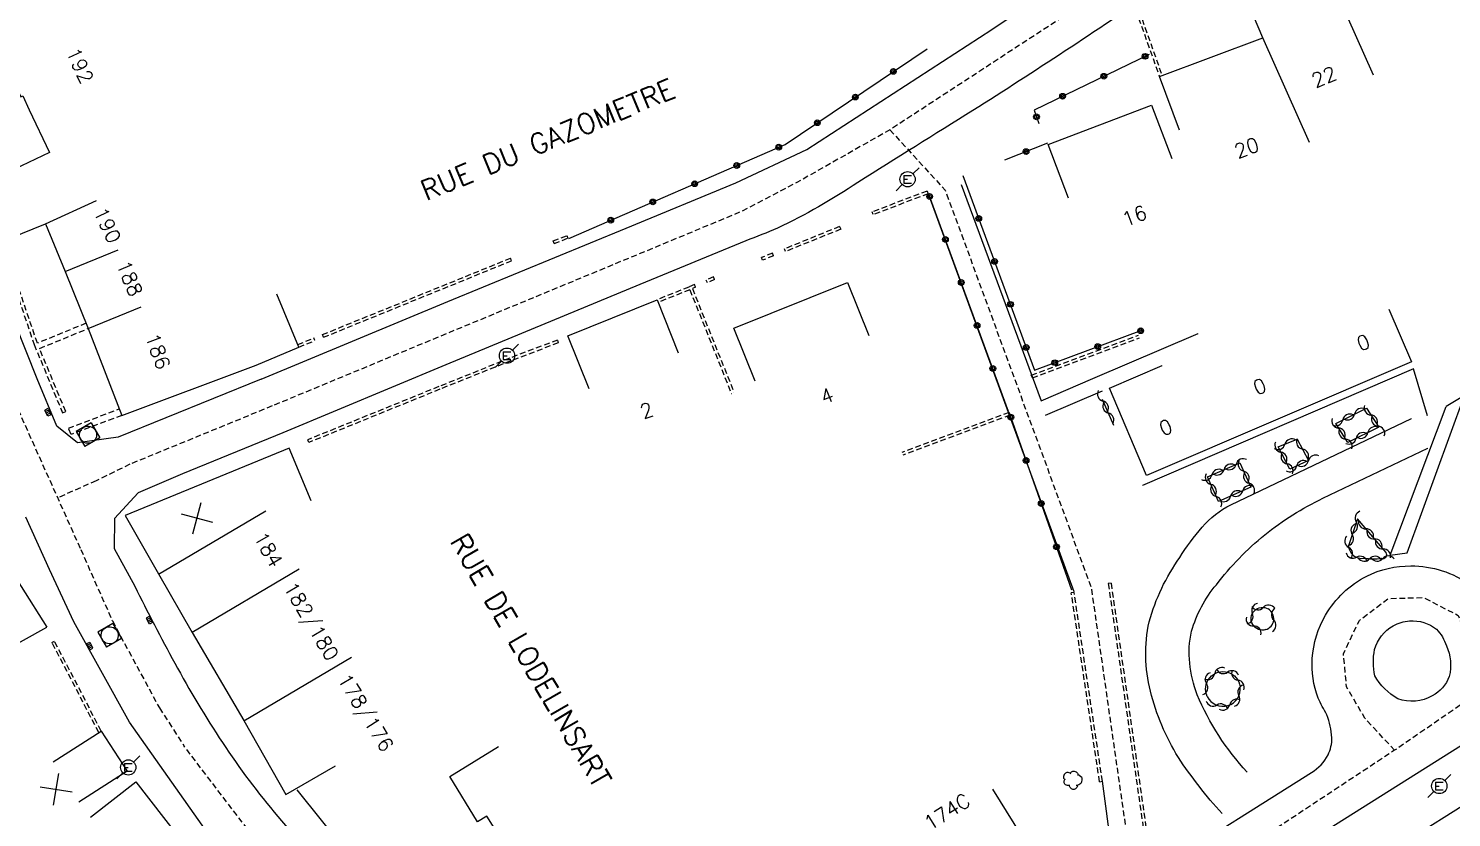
# Model space of a CAD drawing. Header units: millimetres. Extents: x 155999 to 157000, y 122000 to 123000.
# Drawn here: x 156773.5 to 156897.7, y 122824.2 to 122893.1 of the extents above; entities that cross this region are included whole.
import ezdxf
from ezdxf.enums import TextEntityAlignment as Align

# ---------------------------------------------------------------- set-up
doc = ezdxf.new("R2010")
doc.units = ezdxf.units.MM
doc.linetypes.add('DASHED', pattern=[0.75, 0.5, -0.25])
doc.layers.get('0').update_dxf_attribs({"linetype": 'CONTINUOUS'})
for name, color, linetype in [('W0001', 6, 'DASHED'), ('W0008', 7, 'CONTINUOUS'), ('W0100', 7, 'CONTINUOUS'), ('W0112', 1, 'DASHED'), ('W0300', 7, 'CONTINUOUS'), ('W0310', 3, 'CONTINUOUS'), ('W0322', 7, 'CONTINUOUS'), ('W0400', 7, 'CONTINUOUS'), ('W0420', 7, 'CONTINUOUS'), ('W0471', 7, 'CONTINUOUS'), ('W0989', 7, 'CONTINUOUS'), ('W0991', 7, 'CONTINUOUS'), ('W1102', 7, 'CONTINUOUS')]:
    doc.layers.add(name, color=color, linetype=linetype)
doc.styles.get("Standard").update_dxf_attribs({"font": 'romans.shx', "width": 0.85})

# ---------------------------------------------------------------- blocks, each defined once
blk = doc.blocks.new('t322o')
at = {"color": 0, "linetype": 'Continuous'}
for radius in [0.25, 0.15]:
    blk.add_circle((0, 0), radius, dxfattribs=at)
blk = doc.blocks.new('t310o')
at = {"color": 0, "linetype": 'Continuous'}
for centre, start, end in [((-0.5, 0.38), 216.8699, 323.1304), ((0.5, -0.37), 36.8699, 143.1303)]:
    blk.add_arc(centre, 0.625, start, end, dxfattribs=at)
blk = doc.blocks.new('t991o')
at = {"color": 0, "linetype": 'Continuous'}
for p, q in [((-1, 1), (1, -1)), ((-1, -1), (1, 1))]:
    blk.add_line(p, q, dxfattribs=at)
blk = doc.blocks.new('T400')
for p, q in [((-0.15, 0.3), (0.15, 0.3)), ((-0.15, -0.25), (-0.15, 0.3)), ((-0.15, 0.15), (0.15, 0.15)), ((-0.15, 0), (0.15, 0)), ((0.15, 0.3), (0.15, -0.25)), ((-0.15, -0.15), (0.15, -0.15)), ((-0.15, -0.25), (-0.15, -0.3)), ((-0.15, -0.3), (0.15, -0.3)), ((0.15, -0.3), (0.15, -0.25))]:
    blk.add_line(p, q)
blk = doc.blocks.new('T420')
for p, q in [((0.75, 0.75), (-0.75, 0.75)), ((-0.75, 0.75), (-0.75, -0.75)), ((0.75, 0.75), (0.75, -0.75)), ((0.75, -0.75), (-0.75, -0.75))]:
    blk.add_line(p, q)
blk.add_ellipse((0, 0), major_axis=(-0.53, 0.53), ratio=1, start_param=3.926991, end_param=10.210176)
blk = doc.blocks.new('T471')
for p, q in [((-0.333334, 0.333334), (-0.333334, -0.333334)), ((-0.333334, 0.333334), (0.333334, 0.333334)), ((-0.333334, 0), (0, 0)), ((0.500001, 0.500001), (1.000002, 1.000002)), ((-0.500001, -0.500001), (-1.000002, -1.000002)), ((-0.333334, -0.333334), (0.333334, -0.333334))]:
    blk.add_line(p, q)
blk.add_ellipse((0, 0), major_axis=(0.471405, 0.471405), ratio=1, start_param=5.4977871438, end_param=11.780972451)
blk = doc.blocks.new('T300')
for p, q in [((-0.8, 0.51), (-0.86, 0.34)), ((-0.86, 0.34), (-0.86, 0.17)), ((-0.86, 0.17), (-0.74, 0.06)), ((-0.69, 0.63), (-0.8, 0.51)), ((-0.8, -0.06), (-0.74, 0.06)), ((-0.74, 0.06), (-0.69, 0.11)), ((-0.57, 0.69), (-0.69, 0.63)), ((-0.46, 0.69), (-0.57, 0.69)), ((-0.29, 0.63), (-0.46, 0.69)), ((-0.29, 0.63), (-0.17, 0.74)), ((-0.23, 0.57), (-0.29, 0.63)), ((-0.17, 0.74), (-0.06, 0.8)), ((-0.06, 0.8), (0.06, 0.8)), ((0.06, 0.8), (0.23, 0.74)), ((0.23, 0.74), (0.34, 0.63)), ((0.34, 0.63), (0.4, 0.51)), ((0.46, 0.46), (0.34, 0.46)), ((0.4, 0.51), (0.4, 0.46)), ((0.57, 0.4), (0.46, 0.46)), ((0.57, 0.4), (0.69, 0.29)), ((0.69, 0.29), (0.74, 0.17)), ((0.74, 0.06), (0.69, -0.17)), ((0.74, 0.17), (0.74, 0.06)), ((-0.8, -0.17), (-0.8, -0.06)), ((-0.8, -0.23), (-0.8, -0.17)), ((-0.74, -0.34), (-0.8, -0.23)), ((-0.69, -0.4), (-0.74, -0.34)), ((-0.51, -0.46), (-0.69, -0.4)), ((-0.4, -0.46), (-0.51, -0.46)), ((-0.4, -0.46), (-0.34, -0.46)), ((-0.34, -0.46), (-0.34, -0.4)), ((-0.34, -0.51), (-0.34, -0.46)), ((-0.29, -0.63), (-0.34, -0.51)), ((-0.17, -0.74), (-0.29, -0.63)), ((-0.06, -0.8), (-0.17, -0.74)), ((0.06, -0.8), (-0.06, -0.8)), ((0.17, -0.74), (0.06, -0.8)), ((0.23, -0.69), (0.17, -0.74)), ((0.29, -0.46), (0.23, -0.46)), ((0.29, -0.63), (0.23, -0.69)), ((0.46, -0.4), (0.29, -0.46)), ((0.34, -0.51), (0.29, -0.63)), ((0.34, -0.51), (0.34, -0.46)), ((0.57, -0.34), (0.46, -0.4)), ((0.63, -0.29), (0.57, -0.34)), ((0.69, -0.17), (0.63, -0.29))]:
    blk.add_line(p, q)

msp = doc.modelspace()

# ---------------------------------------------------------------- linework, layer by layer
at = {"layer": 'W0001', "flags": 128}
for points in [[(156995.16, 123000), (156993.35, 122998.03), (156962.1, 122964.95), (156955.62, 122958.67), (156945.81, 122950.45), (156927.63, 122937.56), (156891.54, 122912.94), (156864.79, 122894.77), (156848.7, 122884.27), (156840.57, 122879.67), (156835.69, 122877.12), (156826.27, 122873.22), (156794.75, 122860.17), (156794.75, 122860.17)], [(156848.7, 122884.27), (156853.53, 122879.01), (156866.28, 122844.31), (156869.83, 122819.57), (156870.39, 122815.7), (156870.39, 122815.7)], [(156892.78, 122830.12), (156890.18, 122832.91), (156888.58, 122835.65), (156888.31, 122838.53), (156889.7, 122841.46), (156892.22, 122843.36), (156895.31, 122843.45), (156898.34, 122841.89), (156900.15, 122837.31), (156899.21, 122834.53), (156892.78, 122830.12), (156882.25, 122823.17), (156870.39, 122815.7), (156831, 122790.86), (156822.96, 122785.8), (156822.96, 122785.8)], [(156880.54, 122688.91), (156871.54, 122709.45), (156861.62, 122728.71), (156852.12, 122743.12), (156836.9, 122765.76), (156824.98, 122783.08), (156821.67, 122787.54), (156797.37, 122816.99), (156787.05, 122830.49), (156787.05, 122830.49)]]:
    msp.add_lwpolyline(points, dxfattribs=at)
at = {"layer": 'W0001'}
for points in [[(156709.62, 122990.34), (156716.82, 122976.69), (156724.16, 122962.77), (156736.43, 122939.32), (156746.71, 122919.55), (156756.96, 122898.36), (156762.42, 122885.93), (156767.89, 122872.71), (156771.94, 122861.22), (156778.03, 122847.65), (156780.79, 122841.41), (156784.9, 122833.82), (156787.05, 122830.49)], [(156794.75, 122860.17), (156782.32, 122855.08), (156779.37, 122853.64), (156776.01, 122852.14)]]:
    msp.add_lwpolyline(points, dxfattribs=at)
at = {"layer": 'W0008'}
for p, q in [((156864.79, 122843.95), (156852.12, 122878.52)), ((156867.24, 122861.46), (156862.27, 122859.35)), ((156892.39, 122847.16), (156897.29, 122860.13)), ((156893.87, 122847.36), (156898.89, 122861.08)), ((156898.89, 122861.08), (156897.29, 122860.13)), ((156892.39, 122847.16), (156893.87, 122847.36)), ((156877.03, 122811.7), (156909.23, 122831.9)), ((156868.43, 122818.7), (156867.26, 122827.41))]:
    msp.add_line(p, q, dxfattribs=at)
for points in [[(156793.8, 122862.5), (156781.29, 122857.45), (156777.74, 122856.94), (156775.95, 122858.42), (156774.23, 122862.54), (156769.4, 122874.6), (156765.71, 122883.67), (156762.06, 122892.15), (156758.35, 122900.42), (156750.95, 122915.93), (156745.17, 122927.45), (156737.78, 122941.53), (156725.51, 122964.98), (156711.5, 122991.57), (156710.83, 122992.84), (156707.03, 123000)], [(156795.68, 122857.83), (156786.91, 122854.26), (156783.06, 122852.59), (156780.99, 122850.35), (156780.94, 122847.74), (156782.75, 122844.44)]]:
    msp.add_lwpolyline(points, dxfattribs=at)
at = {"layer": 'W0008', "flags": 128}
for points in [[(156793.8, 122862.5), (156810.08, 122869.3), (156825.67, 122875.69), (156835.25, 122879.65), (156841.45, 122882.57), (156857.59, 122893.03), (156873.76, 122903.86), (156892.22, 122916.5), (156913.22, 122930.88), (156925.89, 122939.56), (156939.26, 122948.65, 0.0155), (156946.82, 122954.14, 0.0207), (156949.47, 122956.43, -0.0663), (156954.64, 122961.11, -0.013), (156954.3, 122960.78), (156962.43, 122968.97), (156988.05, 122996.13), (156991.71, 123000, 0.1318)], [(156998.72, 123000), (156998.65, 122999.92), (156981.9, 122982.2), (156969.78, 122969.28, -0.0069), (156961.76, 122960.92, -0.0283), (156950.65, 122950.71, -0.0179), (156942.15, 122944.48, -0.0013), (156939.29, 122942.52), (156922.65, 122931.14), (156916.1, 122926.65), (156899.76, 122915.45), (156890.86, 122909.37), (156883.32, 122904.23), (156871.99, 122896.51, -0.0092), (156855.95, 122885.96, 0.0009), (156845.9, 122879.69, -0.0383), (156838.88, 122875.69, -0.0052), (156836.13, 122874.58), (156826.86, 122870.76), (156809.92, 122863.76), (156795.68, 122857.83), (156795.68, 122857.83)], [(156877.71, 122824.6, -0.0409), (156873.89, 122829.5, -0.0801), (156871.46, 122835.29, -0.1157), (156871.34, 122841.34, -0.0855), (156874.01, 122846.94, -0.0392), (156875.97, 122849.59, -0.099), (156878.47, 122851.55), (156894.24, 122859.08), (156894.24, 122859.08)], [(156879.9, 122828.21, -0.0854), (156875.52, 122834.97, -0.0626), (156874.88, 122837.73, -0.0845), (156875.05, 122840.51, -0.103), (156877.21, 122844.57, -0.0593), (156881.44, 122848.92, -0.0585), (156886.52, 122852.12), (156895.67, 122856.49), (156895.67, 122856.49)], [(156762.73, 122607.85), (156794.98, 122639.07), (156851.16, 122693.74), (156856.31, 122698.77), (156861.56, 122703.8), (156864.31, 122706.5, 0.0461), (156865.9, 122708.32, 0.0899), (156866.9, 122710.4, 0.1123), (156866.98, 122712.47, 0.078), (156865.98, 122714.76), (156863.55, 122719.18, 0.0111), (156858.89, 122727.33, 0.0096), (156854.74, 122733.83), (156845.06, 122748.46), (156827.85, 122773.92, 0.0132), (156821.68, 122782.7, 0.0069), (156818.14, 122787.2), (156799.62, 122809.91), (156792.32, 122818.35), (156782.29, 122832.58), (156777.42, 122841.34), (156775.29, 122845.89), (156773.24, 122850.46), (156773.24, 122850.46)], [(156782.75, 122844.44, 0.0083), (156786.24, 122837.72, 0.0214), (156790.41, 122830.79, 0.0294), (156795.24, 122824.34), (156809.69, 122807.33), (156821.66, 122792.38, 0.1296), (156822.59, 122791.73, 0.1134), (156824.93, 122791.53, 0.0381), (156826.88, 122791.81, 0.0819), (156829.71, 122793), (156830.55, 122793.53), (156872.22, 122819.79), (156885.53, 122828.18, 0.1368), (156886.96, 122829.71, 0.1158), (156887.3, 122831.21, 0.0759), (156886.86, 122833.22, -0.0314), (156886.11, 122834.68, -0.115), (156885.59, 122838.14, -0.1153), (156886.75, 122841.92, -0.1435), (156890.34, 122845.32, -0.1165), (156894.2, 122846.21, -0.0768), (156896.92, 122845.79, -0.0844), (156899.38, 122844.54, -0.1114)], [(156891.04, 122836.62, -0.0983), (156891.03, 122838.92, -0.1931), (156892.65, 122840.99, -0.1162), (156894.09, 122841.41, -0.1954), (156896.43, 122840.68, -0.1183), (156897.3, 122839.24, -0.1662), (156897.55, 122836.57, -0.185), (156896.07, 122834.87, -0.2248), (156893.06, 122834.62, -0.1324), (156891.04, 122836.62), (156891.04, 122836.62)], [(156898.61, 122830.54), (156878.96, 122818.16), (156832.32, 122788.83, 0.0667), (156830.75, 122787.56, 0.0723), (156829.83, 122786.2, 0.174), (156829.37, 122782.67, 0.0176), (156829.53, 122782.15), (156833.87, 122775.74), (156841.89, 122763.9), (156845.28, 122758.89), (156848.47, 122754.24), (156857.76, 122740.13), (156864.34, 122730.08), (156870.72, 122718.68)]]:
    msp.add_lwpolyline(points, format="xyb", dxfattribs=at)
for points in [[(156854.93, 122879.5), (156861.91, 122860.61), (156866.43, 122862.56), (156875.62, 122866.5), (156875.62, 122866.5)], [(156895.64, 122859.31), (156894.43, 122863.42), (156870.77, 122853.22), (156870.77, 122853.22)]]:
    msp.add_lwpolyline(points, dxfattribs=at)
at = {"layer": 'W0100'}
msp.add_line((156798.15, 122851.88), (156796.22, 122856.5), dxfattribs=at)
at = {"layer": 'W0100', "flags": 128}
for points in [[(156874, 122884.24), (156872.24, 122888.93), (156881.27, 122892.31), (156879.97, 122895.38), (156886.85, 122898.18), (156885.58, 122900.9), (156888.32, 122902.2), (156890.48, 122897.69), (156890.48, 122897.69)], [(156864.3, 122878.31), (156862.51, 122882.98), (156871.54, 122886.43), (156873.32, 122881.76), (156873.32, 122881.76)], [(156836.94, 122862.33), (156835.08, 122866.97), (156844.99, 122870.95), (156846.85, 122866.31), (156846.85, 122866.31)], [(156793.34, 122863.74), (156797.09, 122865.3), (156795.17, 122869.92), (156795.17, 122869.92)], [(156822.43, 122861.66), (156820.57, 122866.3), (156828.36, 122869.44), (156830.22, 122864.8), (156830.22, 122864.8)], [(156892.27, 122868.63), (156894.24, 122864.03), (156871.1, 122854.09), (156867.87, 122861.73), (156872.47, 122863.7), (156872.47, 122863.7)], [(156770.7, 122838.44), (156775.08, 122840.85)], [(156775.61, 122829.1), (156779.82, 122831.8), (156782.08, 122828.29), (156777.87, 122825.58), (156777.87, 122825.58)], [(156829.52, 122810.49), (156832.17, 122806.25), (156823.74, 122800.99), (156818.9, 122808.66), (156822.08, 122810.71), (156813.5, 122824.37), (156812.69, 122823.87), (156810.27, 122827.82), (156814.52, 122830.44), (156814.52, 122830.44)], [(156857.66, 122826.72), (156861.91, 122819.9), (156854.54, 122815.25), (156847.19, 122810.59), (156844.52, 122814.82), (156844.52, 122814.82)]]:
    msp.add_lwpolyline(points, dxfattribs=at)
at = {"layer": 'W0100'}
for points in [[(156773.11, 122900.15), (156770.67, 122899.05), (156767.94, 122898.06), (156769.46, 122894.2), (156772.79, 122887.14), (156772.96, 122887.23), (156773.53, 122886.02), (156775.29, 122882.3), (156769.76, 122879.69), (156771.87, 122874.82), (156774.95, 122876.08), (156776.66, 122871.9), (156778.69, 122866.93), (156781.61, 122859.35), (156793.34, 122863.74)], [(156796.22, 122856.5), (156781.91, 122850.6), (156784.82, 122845.51), (156787.76, 122840.41), (156792.26, 122832.72), (156795.95, 122826.27)], [(156747.36, 122838.04), (156751.38, 122841.04), (156754.19, 122843.13), (156759.27, 122846.84), (156763.17, 122849.72), (156766.25, 122851.98), (156768.31, 122851.5), (156775.08, 122840.85)]]:
    msp.add_lwpolyline(points, dxfattribs=at)
at = {"layer": 'W0100', "flags": 128}
msp.add_lwpolyline([(156778.88, 122824.28), (156782.83, 122827.36), (156787.67, 122821.13), (156786.99, 122820.59), (156789.59, 122817.22), (156785.37, 122813.95), (156786.28, 122812.78), (156780.81, 122808.53), (156779.85, 122807.96), (156779.2, 122807.67), (156769.51, 122804.06, -0.1029), (156767.46, 122803.52, -0.1617), (156765.82, 122804.27), (156765.24, 122804.79), (156760.78, 122801.69), (156754.51, 122796.98), (156752.86, 122799.24), (156750.6, 122797.59), (156750.6, 122797.59)], format="xyb", dxfattribs=at)
at = {"layer": 'W0112'}
for p, q in [((156870.42, 122894.03), (156872.24, 122888.93)), ((156870.72, 122893.93), (156872.47, 122889.01)), ((156851.94, 122878.91), (156847.16, 122877.12)), ((156851.94, 122878.91), (156852.03, 122878.68)), ((156852.03, 122878.68), (156847.25, 122876.88)), ((156847.25, 122876.88), (156847.16, 122877.12)), ((156819.28, 122874.57), (156820.48, 122875.05)), ((156820.48, 122875.05), (156820.57, 122874.82)), ((156844.3, 122875.83), (156839.48, 122873.88)), ((156844.4, 122875.6), (156839.58, 122873.65)), ((156844.3, 122875.83), (156844.4, 122875.6)), ((156819.38, 122874.34), (156819.28, 122874.57)), ((156819.38, 122874.34), (156820.57, 122874.82)), ((156839.58, 122873.65), (156839.48, 122873.88)), ((156799.14, 122866.4), (156815.56, 122873.07)), ((156799.23, 122866.17), (156815.65, 122872.84)), ((156815.65, 122872.84), (156815.56, 122873.07)), ((156838.44, 122873.51), (156837.48, 122873.12)), ((156837.57, 122872.89), (156837.48, 122873.12)), ((156838.53, 122873.28), (156837.57, 122872.89)), ((156838.53, 122873.28), (156838.44, 122873.51)), ((156833.29, 122871.43), (156832.66, 122871.16)), ((156833.39, 122871.2), (156833.29, 122871.43)), ((156831.13, 122870.55), (156828.36, 122869.44)), ((156831.22, 122870.32), (156828.45, 122869.21)), ((156831.63, 122870.76), (156831.13, 122870.55)), ((156831.22, 122870.32), (156834.85, 122861.27)), ((156831.73, 122870.53), (156831.45, 122870.42)), ((156831.45, 122870.42), (156835.08, 122861.37)), ((156831.73, 122870.53), (156831.63, 122870.76)), ((156832.76, 122870.93), (156832.66, 122871.16)), ((156833.39, 122871.2), (156832.76, 122870.93)), ((156827.67, 122869.16), (156827.67, 122869.16)), ((156828.36, 122869.44), (156828.36, 122869.44)), ((156799.23, 122866.17), (156799.14, 122866.4)), ((156861.05, 122862.87), (156870.42, 122866.36)), ((156796.99, 122865.53), (156798.39, 122866.11)), ((156797.09, 122865.3), (156798.48, 122865.88)), ((156798.48, 122865.88), (156798.39, 122866.11)), ((156819.66, 122865.91), (156815.51, 122864.35)), ((156819.74, 122865.67), (156815.61, 122864.12)), ((156819.66, 122865.91), (156819.74, 122865.67)), ((156861.14, 122862.64), (156870.51, 122866.13)), ((156815.51, 122864.35), (156809.31, 122861.86)), ((156815.61, 122864.12), (156809.4, 122861.63)), ((156861.14, 122862.64), (156861.05, 122862.87)), ((156809.31, 122861.86), (156797.85, 122857.22)), ((156809.4, 122861.63), (156797.95, 122856.98)), ((156859.1, 122859.61), (156849.73, 122856.12)), ((156859.19, 122859.37), (156849.82, 122855.88)), ((156859.1, 122859.61), (156859.19, 122859.37)), ((156797.95, 122856.98), (156797.85, 122857.22)), ((156864.79, 122843.9), (156864.54, 122843.87)), ((156867.26, 122827.41), (156864.79, 122843.9)), ((156868.01, 122844.7), (156867.77, 122844.67)), ((156867.77, 122844.67), (156871.24, 122820.44)), ((156868.01, 122844.7), (156871.48, 122820.48)), ((156867.01, 122827.37), (156864.54, 122843.87)), ((156775.52, 122839.53), (156775.74, 122839.64)), ((156779.61, 122831.66), (156775.52, 122839.53)), ((156779.82, 122831.8), (156775.74, 122839.64)), ((156779.82, 122831.8), (156779.82, 122831.8)), ((156867.01, 122827.37), (156867.26, 122827.41))]:
    msp.add_line(p, q, dxfattribs=at)
for points in [[(156778.51, 122867.39), (156774.24, 122865.65), (156772.66, 122870.31), (156772.38, 122870.21), (156773.96, 122865.54), (156776.44, 122859.57), (156776.72, 122859.68), (156774.43, 122865.19), (156778.69, 122866.93)], [(156781.61, 122859.35), (156777.2, 122857.69), (156776.97, 122858.22), (156781.39, 122859.92)]]:
    msp.add_lwpolyline(points, dxfattribs=at)
at = {"layer": 'W0310'}
msp.add_line((156867.24, 122860.75), (156868.24, 122858.49), dxfattribs=at)
at = {"layer": 'W0310', "flags": 128}
for points in [[(156890.32, 122859.97), (156891.39, 122858.32), (156888.69, 122856.99), (156887.63, 122858.64), (156890.32, 122859.97), (156890.32, 122859.97)], [(156884.27, 122857.27), (156885.27, 122855.41), (156883.64, 122854.65), (156882.61, 122856.59), (156884.27, 122857.27), (156884.27, 122857.27)], [(156877.39, 122851.84), (156876.43, 122853.99), (156879.26, 122855.22), (156880.21, 122853.07), (156877.39, 122851.84), (156877.39, 122851.84)]]:
    msp.add_lwpolyline(points, dxfattribs=at)
for points in [[(156889.53, 122850.33), (156888.75, 122847.96, 0.4491), (156890.12, 122846.89, 0.0791), (156891.62, 122846.88, 0.7296), (156892.04, 122847.37), (156889.53, 122850.33), (156889.53, 122850.33)], [(156881.52, 122840.65, -1.5334), (156881.74, 122842.45), (156881.74, 122842.45)], [(156881.52, 122840.65, 0.6522), (156881.74, 122842.45), (156881.74, 122842.45)], [(156876.42, 122834.82, -1.1732), (156879.28, 122835.67), (156879.28, 122835.67)], [(156876.42, 122834.82, 0.8523), (156879.28, 122835.67), (156879.28, 122835.67)]]:
    msp.add_lwpolyline(points, format="xyb", dxfattribs=at)
at = {"layer": 'W0322'}
for p, q in [((156862.47, 122883.1), (156858.7, 122881.63)), ((156859.07, 122859.69), (156852.16, 122878.49)), ((156864.58, 122844.1), (156859.22, 122859.3)), ((156796.89, 122826.66), (156810.73, 122809.48))]:
    msp.add_line(p, q, dxfattribs=at)
at = {"layer": 'W0322', "flags": 128}
for points in [[(156820.65, 122874.79), (156839.56, 122883), (156851.94, 122891.35), (156851.94, 122891.35)], [(156871.33, 122890.86), (156861.3, 122886), (156861.7, 122884.82), (156861.7, 122884.82)], [(156855.08, 122880.3), (156861.34, 122863.29), (156870.71, 122866.78), (156870.71, 122866.78)]]:
    msp.add_lwpolyline(points, dxfattribs=at)
at = {"layer": 'W1102'}
for p, q in [((156890.92, 122889.04), (156886.85, 122898.18)), ((156885.35, 122883.18), (156881.27, 122892.31)), ((156774.95, 122876.08), (156779.42, 122878.1)), ((156776.66, 122871.9), (156781.29, 122873.79)), ((156778.69, 122866.93), (156783.32, 122868.82)), ((156784.83, 122845.49), (156794.2, 122851.03)), ((156787.76, 122840.42), (156797.11, 122845.95)), ((156792.28, 122832.69), (156801.67, 122838.25)), ((156795.95, 122826.27), (156800.29, 122828.75))]:
    msp.add_line(p, q, dxfattribs=at)

# ---------------------------------------------------------------- block references
at = {"layer": 'W0300'}
msp.add_blockref('T300', (156864.73, 122827.5), dxfattribs=at)
at = {"layer": 'W0310'}
for p, rotation in [((156867.3, 122860.6), 293.8250604573403), ((156867.77, 122859.55), 293.8250604573403), ((156889.29, 122859.46), 26.24712811082032), ((156890.7, 122859.38), 302.8735424216085), ((156887.88, 122858.25), 122.8735424223216), ((156888.25, 122858.95), 26.24712811082032), ((156891.33, 122858.41), 302.8735424216085), ((156888.5, 122857.28), 122.8735424223216), ((156889.41, 122857.35), 206.2471281110656), ((156890.45, 122857.86), 206.2471281110656), ((156882.85, 122856.14), 117.9745704902932), ((156883.2, 122856.83), 22.21340236759401), ((156884.73, 122856.41), 298.1476664737872), ((156877.88, 122854.62), 23.53364116370591), ((156878.94, 122855.08), 23.53364116370591), ((156879.59, 122854.48), 294.0423417724492), ((156883.39, 122855.12), 117.9745704902932), ((156884.21, 122854.92), 204.8024850367474), ((156885.25, 122855.4), 204.8024850367474), ((156876.82, 122854.16), 23.53364116370591), ((156876.73, 122853.33), 114.0401181150135), ((156880.06, 122853.42), 294.0423417724492), ((156877.2, 122852.27), 114.0401181150135), ((156878.45, 122852.3), 203.5328985883938), ((156879.51, 122852.76), 203.5328985883938), ((156889.43, 122850.03), 251.7396776629947), ((156890.28, 122849.45), 130.3032690395811), ((156889.07, 122848.93), 251.7396776629947), ((156891.02, 122848.57), 130.3032690395811), ((156888.76, 122847.83), 280.2350081869566), ((156891.77, 122847.69), 130.3032690395811), ((156889.46, 122846.96), 337.2168848142551), ((156890.59, 122846.83), 356.2706392429005), ((156891.74, 122846.85), 357.8557581393631), ((156880.36, 122842.05), 62.68482647707297), ((156881.31, 122842.58), 355.7337345439518), ((156880.47, 122840.97), 129.6359184101942), ((156882.22, 122841.49), 83.53597877235526), ((156876.35, 122835.94), 71.92645306259078), ((156877.07, 122836.81), 28.08805593257969), ((156878.19, 122836.93), 344.2496588025686), ((156879.09, 122836.24), 300.4112616725575), ((156879.18, 122834.89), 67.28295921520903), ((156877.26, 122834.06), 339.6072990258074), ((156878.38, 122834.09), 23.44512912050816)]:
    msp.add_blockref('t310o', p, dxfattribs=dict(at, rotation=rotation))
at = {"layer": 'W0322'}
for p, rotation in [((156870.98, 122890.69), 205.8656703926421), ((156849, 122889.37), 33.98603845691007), ((156867.38, 122888.95), 205.8656703926421), ((156845.68, 122887.13), 33.98603845691007), ((156863.78, 122887.2), 205.8656703926421), ((156842.36, 122884.89), 33.98603845691007), ((156861.5, 122885.41), 205.8656703926421), ((156838.99, 122882.76), 23.46734670081428), ((156860.59, 122882.37), 188.8600099900372), ((156835.32, 122881.16), 23.46734670081428), ((156831.65, 122879.57), 23.46734670081428), ((156852.17, 122878.46), 110.1825454316476), ((156827.99, 122877.98), 23.46734670081428), ((156824.32, 122876.39), 23.46734670081428), ((156856.46, 122876.54), 290.209726247843), ((156853.55, 122874.71), 110.1825454316476), ((156857.84, 122872.79), 290.209726247843), ((156854.93, 122870.95), 110.1825454316476), ((156859.23, 122869.04), 290.209726247843), ((156856.31, 122867.2), 110.1825454316476), ((156870.6, 122866.74), 20.42366967239334), ((156860.61, 122865.28), 290.209726247843), ((156866.85, 122865.35), 20.42366967239334), ((156863.1, 122863.95), 20.42366967239334), ((156857.69, 122863.45), 110.1825454316476), ((156859.26, 122859.19), 109.432797161047), ((156860.59, 122855.42), 109.432797161047), ((156861.92, 122851.65), 109.432797161047), ((156863.25, 122847.88), 109.432797161047)]:
    msp.add_blockref('t322o', p, dxfattribs=dict(at, rotation=rotation))
at = {"layer": 'W0400'}
for p, rotation in [((156775.15, 122859.61), 205.9408081429257), ((156784.02, 122841.46), 208.2186967400772), ((156778.82, 122839.23), 27.22947341708565)]:
    msp.add_blockref('T400', p, dxfattribs=dict(at, rotation=rotation))
at = {"layer": 'W0420', "rotation": 30.06278999993684}
for p in [(156778.67, 122857.66), (156780.56, 122840.15)]:
    msp.add_blockref('T420', p, dxfattribs=at)
at = {"layer": 'W0471'}
for p in [(156850.24, 122879.96), (156815.26, 122864.56), (156782.18, 122828.62), (156896.68, 122827)]:
    msp.add_blockref('T471', p, dxfattribs=at)
at = {"layer": 'W0991'}
for p, rotation in [((156788.17, 122850.38), 30.06278999993684), ((156775.89, 122826.71), 35.7092550630006)]:
    msp.add_blockref('t991o', p, dxfattribs=dict(at, rotation=rotation))

# ---------------------------------------------------------------- texts
at = {"layer": 'W0989'}
for s, rotation, p in [('RUE DU GAZOMETRE', 22.6271, (156818.81, 122883.43)), ('RUE DE LODELINSART', 300.2831, (156817.33, 122837.96))]:
    msp.add_text(s, height=1.75, rotation=rotation, dxfattribs=at).set_placement(p, align=Align.MIDDLE)
at = {"layer": 'W0991'}
for s, rotation, p in [('192', 294.6534, (156777.96, 122889.89)), ('22', 22.114, (156886.61, 122888.9)), ('20', 20.5604, (156879.86, 122882.7)), ('16', 20.8999, (156870.06, 122876.77)), ('190', 295.1542, (156780.36, 122875.95)), ('188', 292.8192, (156782.31, 122871.31)), ('186', 290.2183, (156784.77, 122864.95)), ('0', 23.236, (156890.04, 122865.71)), ('4', 21.8553, (156843.2, 122861.07)), ('0', 23.236, (156881, 122861.87)), ('2', 20.227, (156827.45, 122859.78)), ('0', 23.236, (156872.79, 122858.3)), ('184', 299.9006, (156794.42, 122847.64)), ('182/180', 300.6118, (156798.1, 122841.34)), ('178/176', 301.4898, (156802.85, 122833.37)), ('174C', 32.2651, (156853.69, 122824.76))]:
    msp.add_text(s, height=1.25, rotation=rotation, dxfattribs=at).set_placement(p, align=Align.MIDDLE)

doc.saveas('drawing.dxf')
